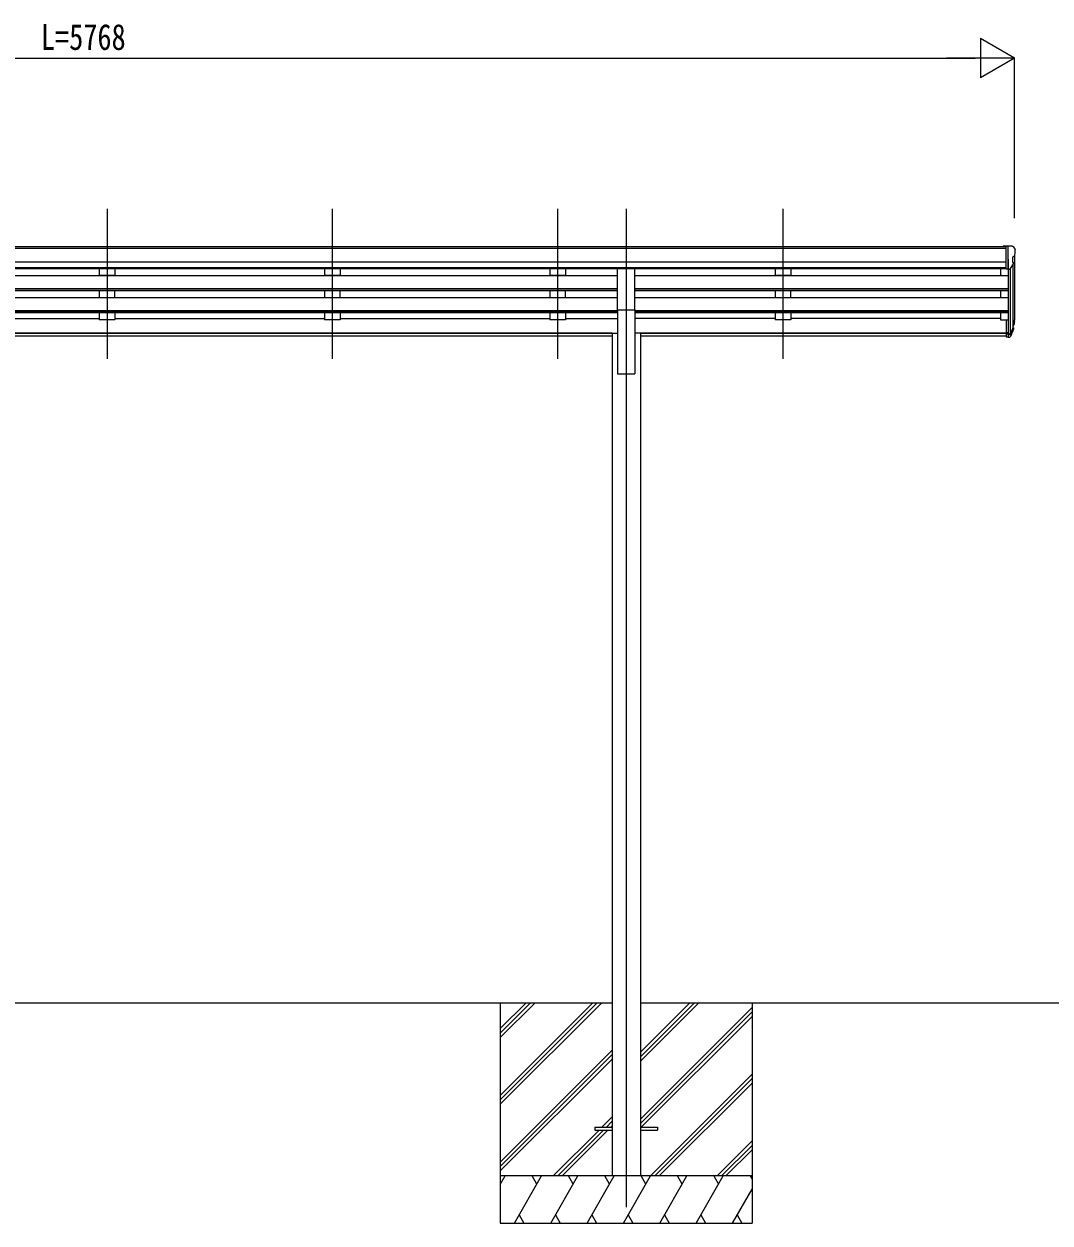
# Model space of a CAD drawing. Units: millimetres, scale not verified. Extents: x -10512 to 10512, y -7425 to 7425.
# Drawn here: x -1019 to 2241, y -3841 to -29 of the extents above; entities that cross this region are included whole.
import ezdxf
from ezdxf.enums import TextEntityAlignment as Align

# ---------------------------------------------------------------- set-up
doc = ezdxf.new("R2010")
doc.units = ezdxf.units.MM
doc.header["$LTSCALE"] = 30
for name, color, linetype in [('0-3_YKK_12', 2, 'Continuous'), ('0-4_YKK_13', 4, 'Continuous'), ('0-5_YKK_A1', 4, 'Continuous'), ('0-6_YKK_D', 6, 'Continuous')]:
    doc.layers.add(name, color=color, linetype=linetype)
doc.styles.add('ＭＳ ゴシック', font='')
doc.styles.get('ＭＳ ゴシック').set_extended_font_data('MS Gothic')

msp = doc.modelspace()

# ---------------------------------------------------------------- linework, layer by layer
at = {"layer": '0-3_YKK_12'}
for p, q in [((-755.61, -616.34), (-755.61, -1093.86)), ((-39.61, -616.34), (-39.61, -1093.86)), ((676.39, -616.34), (676.39, -1093.86)), ((894.39, -616.34), (894.39, -1093.86)), ((1392.39, -616.34), (1392.39, -1093.86)), ((894.39, -1047.18), (894.39, -3790.75))]:
    msp.add_line(p, q, dxfattribs=at)
at = {"layer": '0-4_YKK_13'}
for p, q in [((2101.9, -735.75), (2091.9, -735.83)), ((2091.9, -737.35), (2091.9, -735.83)), ((2101.9, -807.73), (2101.9, -735.75)), ((2120.4, -735.75), (2101.9, -735.75)), ((2108.4, -808.73), (2108.4, -735.75)), ((2120.4, -735.75), (2122.73, -735.89)), ((2123.49, -736.31), (2127.55, -742.12)), ((2130.4, -745.12), (2130.4, -745.75)), ((2116.02, -806.92), (2125.02, -791.32)), ((2122.4, -770.26), (2122.4, -786.54)), ((2127.86, -766.93), (2122.55, -770)), ((866.89, -938.17), (866.89, -806.38)), ((866.89, -806.38), (921.89, -806.38)), ((921.89, -938.17), (921.89, -806.38)), ((2101.9, -807.73), (2108.4, -807.73)), ((2108.4, -808.73), (2113.6, -808.41)), ((866.89, -938.17), (921.89, -938.17)), ((2101.9, -969.47), (2101.9, -1023.5)), ((2101.9, -969.47), (2108.4, -969.47)), ((2108.4, -969.47), (2108.4, -1024.24)), ((2126.7, -982.28), (2123.42, -989.34)), ((2127.3, -983.66), (2123.42, -991.61)), ((2101.9, -1009.6), (2108.4, -1009.6)), ((2101.9, -1014.48), (2108.4, -1014.48)), ((2101.9, -1023.5), (2108.4, -1023.5)), ((2108.4, -1014.5), (2113.53, -1014.5)), ((2108.4, -1016.31), (2113.24, -1016.31)), ((2108.4, -1024.24), (2113.24, -1024.24)), ((2114.83, -1013.82), (2122.58, -998.42)), ((2124.03, -998.77), (2115.84, -1014.95)), ((2124.65, -999.34), (2115.84, -1022.89)), ((2124.99, -994.93), (2124.65, -999.34)), ((794.19, -3536.25), (794.19, -3545.25)), ((794.19, -3536.25), (848.99, -3536.25)), ((939.39, -3536.25), (994.19, -3536.25)), ((994.19, -3536.25), (994.19, -3545.25)), ((794.19, -3545.25), (848.99, -3545.25)), ((939.39, -3545.25), (994.19, -3545.25))]:
    msp.add_line(p, q, dxfattribs=at)
for centre, radius, start, end in [((2122.67, -736.89), 1, 35, 86.5), ((2127.4, -745.12), 3, 0, 87), ((1928.4, -745.75), 202, 355.05096, 0), ((2122.7, -770.26), 0.3, 120, 180), ((2122.7, -786.54), 0.3, 180, 265.2833), ((2122.42, -789.82), 3, 330, 85.2833), ((2123.49, -762.56), 6.18, 315.00103, 354.2965), ((2113.42, -805.42), 3, 273.5, 330), ((2097.81, -972.78), 30.41, 341.80266, 352.8448), ((2099.21, -974.54), 29.53, 342.01856, 353.49194)]:
    msp.add_arc(centre, radius, start, end, dxfattribs=at)
for centre, major_axis, ratio, start_param, end_param in [((2040.53, -968.3), (-87.93, 4.42), 0.541684, 3.060334, 3.2172517), ((2039.74, -974.97), (89.06, 1.43), 0.57596, 6.1985533, 6.3701348), ((2113.24, -1013.6), (3, 0), 0.90356, 4.712389, 5.7595865), ((2113.24, -1021.53), (-3, 0), 0.90356, 1.5707963, 2.6179939), ((2113.53, -1013.14), (1.5, 0), 0.90356, 4.712389, 5.7595865), ((2038.48, -974.88), (88.05, 0), 0.90356, 5.9828017, 6.0168888), ((2123.68, -994.93), (-1.3, 0), 0.90356, 2.9359903, 4.9130961), ((2037.76, -978.74), (89.07, 0), 0.90356, 6.0316505, 6.077583)]:
    msp.add_ellipse(centre, major_axis=major_axis, ratio=ratio, start_param=start_param, end_param=end_param, dxfattribs=at)
at = {"layer": '0-5_YKK_A1'}
for p, q in [((2101.9, -737.35), (-3613.11, -737.35)), ((2101.9, -742.57), (-3613.11, -742.57)), ((2101.9, -786.1), (-3613.11, -786.1)), ((2108.4, -776.85), (2108.4, -969.47)), ((2123.42, -794.09), (2123.42, -995.81)), ((2128.4, -766.32), (2128.4, -969.1)), ((2101.9, -803.95), (-3613.11, -803.95)), ((866.89, -807.2), (-2378.11, -807.2)), ((866.89, -829.26), (-2378.11, -829.26)), ((-780.61, -807.3), (-780.61, -829.16)), ((-730.61, -829.16), (-780.61, -829.16)), ((-730.61, -807.3), (-730.61, -829.16)), ((-64.61, -807.3), (-64.61, -829.16)), ((-14.61, -829.16), (-64.61, -829.16)), ((-14.61, -807.3), (-14.61, -829.16)), ((651.39, -807.3), (651.39, -829.16)), ((701.39, -829.16), (651.39, -829.16)), ((701.39, -807.3), (701.39, -829.16)), ((2101.9, -807.2), (921.89, -807.2)), ((2108.4, -829.26), (921.89, -829.26)), ((1367.39, -807.3), (1367.39, -829.16)), ((1417.39, -829.16), (1367.39, -829.16)), ((1417.39, -807.3), (1417.39, -829.16)), ((2083.4, -807.2), (2083.4, -829.26)), ((2114.4, -808.25), (2114.4, -1014.25)), ((866.89, -871.14), (-2378.11, -871.14)), ((866.89, -872.63), (-2378.11, -872.63)), ((2108.4, -871.14), (921.89, -871.14)), ((2108.4, -872.63), (921.89, -872.63)), ((866.89, -876.95), (-2378.11, -876.95)), ((866.89, -899.36), (-2378.11, -899.36)), ((-780.61, -876.95), (-780.61, -899.27)), ((-730.61, -899.27), (-780.61, -899.27)), ((-730.61, -899.27), (-730.61, -876.95)), ((-64.61, -876.95), (-64.61, -899.27)), ((-14.61, -899.27), (-64.61, -899.27)), ((-14.61, -899.27), (-14.61, -876.95)), ((651.39, -876.95), (651.39, -899.27)), ((701.39, -899.27), (651.39, -899.27)), ((701.39, -899.27), (701.39, -876.95)), ((2108.4, -876.95), (921.89, -876.95)), ((2108.4, -899.36), (921.89, -899.36)), ((1367.39, -876.95), (1367.39, -899.27)), ((1417.39, -899.27), (1367.39, -899.27)), ((1417.39, -899.27), (1417.39, -876.95)), ((2083.4, -876.95), (2083.4, -899.36)), ((866.89, -941.24), (-2378.11, -941.24)), ((866.89, -942.74), (-2378.11, -942.74)), ((866.89, -947.06), (-2378.11, -947.06)), ((-780.61, -947.06), (-780.61, -970.1)), ((-730.61, -947.06), (-730.61, -970.1)), ((-64.61, -947.06), (-64.61, -970.1)), ((-14.61, -947.06), (-14.61, -970.1)), ((651.39, -947.06), (651.39, -970.1)), ((701.39, -947.06), (701.39, -970.1)), ((866.89, -938.17), (866.89, -1140.75)), ((921.89, -938.17), (921.89, -1140.75)), ((2108.4, -941.24), (921.89, -941.24)), ((2108.4, -942.74), (921.89, -942.74)), ((2108.4, -947.06), (921.89, -947.06)), ((1367.39, -947.06), (1367.39, -970.1)), ((1417.39, -947.06), (1417.39, -970.1)), ((2083.4, -947.06), (2083.4, -970.1)), ((-1446.61, -965.16), (-780.61, -965.16)), ((-730.61, -970.1), (-780.61, -970.1)), ((-730.61, -965.16), (-64.61, -965.16)), ((-14.61, -970.1), (-64.61, -970.1)), ((-14.61, -965.16), (651.39, -965.16)), ((701.39, -970.1), (651.39, -970.1)), ((701.39, -965.16), (866.89, -965.16)), ((1367.39, -965.16), (921.89, -965.16)), ((1417.39, -970.1), (1367.39, -970.1)), ((2083.39, -965.16), (1417.39, -965.16)), ((2083.4, -970.1), (2101.9, -970.1)), ((849.19, -1012.17), (-2360.41, -1012.17)), ((849.19, -1013.57), (-2360.41, -1013.57)), ((849.19, -1021.26), (-2360.41, -1021.26)), ((849.19, -1011.75), (849.19, -3690.75)), ((849.19, -1011.75), (866.89, -1011.75)), ((939.59, -1011.75), (921.89, -1011.75)), ((939.59, -1011.75), (939.59, -3690.75)), ((2101.9, -1012.17), (939.59, -1012.17)), ((2101.9, -1013.57), (939.59, -1013.57)), ((2101.9, -1021.26), (939.59, -1021.26)), ((866.89, -1140.75), (921.89, -1140.75)), ((-2360.61, -3140.75), (849.39, -3140.75)), ((494.19, -3140.75), (494.19, -3840.74)), ((494.19, -3434.92), (788.37, -3140.75)), ((494.19, -3449.06), (802.52, -3140.75)), ((494.19, -3463.21), (816.66, -3140.75)), ((494.19, -3251.08), (604.53, -3140.75)), ((494.19, -3236.93), (590.38, -3140.75)), ((494.19, -3222.79), (576.24, -3140.75)), ((939.39, -3140.75), (2522.43, -3140.75)), ((939.39, -3326.38), (1125.03, -3140.75)), ((939.39, -3312.23), (1110.88, -3140.75)), ((939.39, -3298.09), (1096.74, -3140.75)), ((939.39, -3510.22), (1294.19, -3155.42)), ((1294.19, -3140.75), (1294.19, -3840.74)), ((939.39, -3524.36), (1294.19, -3169.57)), ((941.65, -3536.25), (1294.19, -3183.71)), ((494.19, -3647.05), (848.99, -3292.26)), ((494.19, -3661.2), (848.99, -3306.4)), ((494.19, -3675.34), (848.99, -3320.54)), ((971, -3690.74), (1294.19, -3367.56)), ((985.15, -3690.74), (1294.19, -3381.7)), ((999.29, -3690.74), (1294.19, -3395.84)), ((817.14, -3536.25), (848.99, -3504.39)), ((831.28, -3536.25), (848.99, -3518.53)), ((845.42, -3536.25), (848.99, -3532.67)), ((662.64, -3690.74), (808.14, -3545.25)), ((676.78, -3690.74), (822.28, -3545.25)), ((690.92, -3690.74), (836.42, -3545.25)), ((1183.14, -3690.74), (1294.19, -3579.69)), ((1197.28, -3690.74), (1294.19, -3593.83)), ((1211.42, -3690.74), (1294.19, -3607.97)), ((1294.19, -3690.74), (494.19, -3690.74)), ((494.19, -3718.25), (510.07, -3690.74)), ((538.94, -3840.74), (625.54, -3690.74)), ((610.54, -3716.73), (595.54, -3690.74)), ((654.41, -3840.74), (741.01, -3690.74)), ((726.01, -3716.73), (711.01, -3690.74)), ((769.88, -3840.74), (856.48, -3690.74)), ((841.48, -3716.73), (826.48, -3690.74)), ((885.35, -3840.74), (971.95, -3690.74)), ((956.95, -3716.73), (941.95, -3690.74)), ((1000.82, -3840.74), (1087.42, -3690.74)), ((1072.42, -3716.73), (1057.42, -3690.74)), ((1116.29, -3840.74), (1202.89, -3690.74)), ((1172.89, -3690.74), (1187.89, -3716.73)), ((1288.36, -3690.74), (1294.19, -3700.84)), ((1231.76, -3840.74), (1294.19, -3732.61)), ((494.19, -3840.74), (1294.19, -3840.74)), ((553.94, -3814.77), (568.94, -3840.74)), ((669.41, -3814.77), (684.41, -3840.74)), ((784.88, -3814.76), (799.88, -3840.74)), ((900.35, -3814.76), (915.35, -3840.74)), ((1015.82, -3814.76), (1030.82, -3840.74)), ((1131.29, -3814.77), (1146.29, -3840.74)), ((1246.76, -3814.77), (1261.76, -3840.74))]:
    msp.add_line(p, q, dxfattribs=at)
at = {"layer": '0-6_YKK_D'}
for p, q in [((2128.39, -137.35), (2020.14, -74.85)), ((2020.14, -74.85), (2020.14, -199.85)), ((-3514.61, -137.35), (2003.39, -137.35)), ((2128.39, -137.35), (1911.89, -137.35)), ((2128.39, -137.35), (2020.14, -199.85)), ((2128.39, -646.92), (2128.39, -136.35))]:
    msp.add_line(p, q, dxfattribs=at)

# ---------------------------------------------------------------- texts
at = {"layer": '0-6_YKK_D', "style": 'ＭＳ ゴシック', "width": 0.8}
msp.add_text('L=5768', height=82.48, dxfattribs=at).set_placement((-965.61, -136.35), align=Align.BOTTOM_LEFT)

doc.saveas('drawing.dxf')
